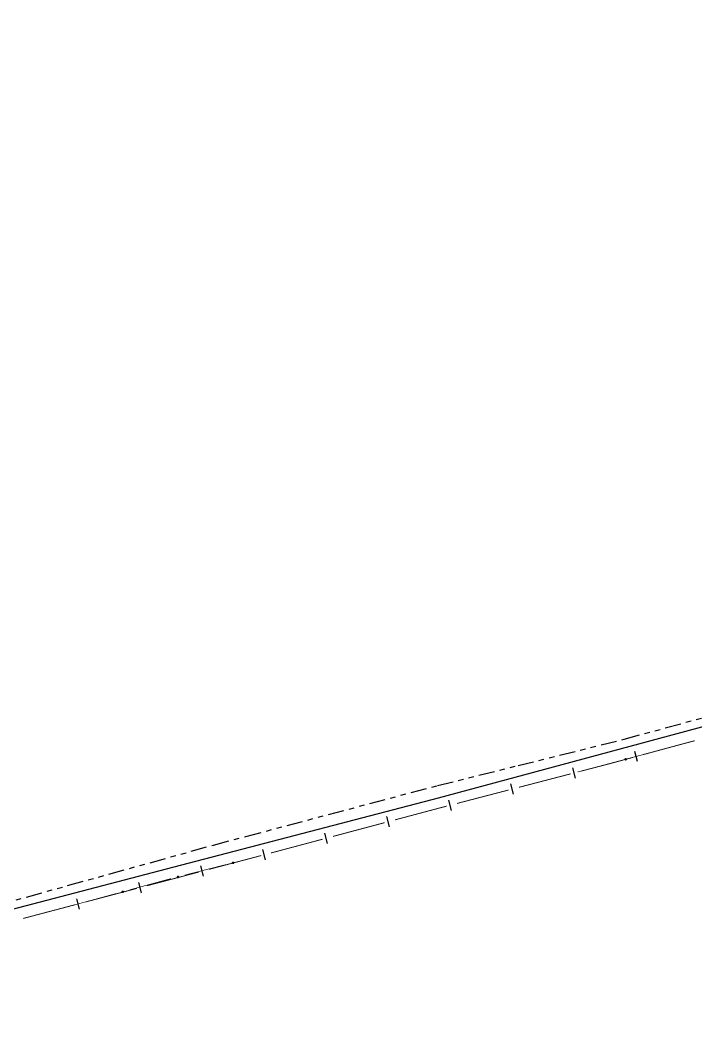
# Model space of a CAD drawing. Extents: x 208948 to 212966, y 4875285 to 4878160.
# Drawn here: x 209488.3 to 209678, y 4875288.2 to 4875570.4 of the extents above; entities that cross this region are included whole.
import ezdxf

# ---------------------------------------------------------------- set-up
doc = ezdxf.new("R2010")
doc.units = 0
doc.header["$LTSCALE"] = 1.5
doc.header["$MEASUREMENT"] = 0
doc.linetypes.add('TRACO_25', pattern=[8, 3, -1, 1, -1, 1, -1])
for name, color, linetype in [('LM-LIM-SETORES-BAIRROS', 7, 'CONTINUOUS'), ('SV-EIXO-ROD-ESTR', 7, 'CONTINUOUS'), ('SV-FX-DOM-EST', 20, 'CONTINUOUS'), ('SV-ROD-ESTADUAIS', 20, 'CONTINUOUS')]:
    doc.layers.add(name, color=color, linetype=linetype)

msp = doc.modelspace()

# ---------------------------------------------------------------- linework, layer by layer
at = {"layer": 'LM-LIM-SETORES-BAIRROS', "const_width": 0.25}
for points in [[(209673.747537, 4875367.013133), (209674.412139, 4875367.193129)], [(209674.412139, 4875367.193129), (209677.613022, 4875368.041707)], [(209663.130047, 4875364.137563), (209673.747537, 4875367.013133)], [(209645.735883, 4875359.50768), (209653.477191, 4875361.525639)], [(209653.477191, 4875361.525639), (209653.712508, 4875361.586979)], [(209653.712508, 4875361.586979), (209660.234368, 4875363.353317)], [(209628.317941, 4875354.967272), (209642.832893, 4875358.750945)], [(209610.899999, 4875350.426865), (209625.414951, 4875354.210538)], [(209593.501068, 4875345.814399), (209605.095016, 4875348.909616)], [(209605.095016, 4875348.909616), (209605.736801, 4875349.080952)], [(209605.736801, 4875349.080952), (209607.997009, 4875349.67013)], [(209576.110145, 4875341.171574), (209590.602581, 4875345.040595)], [(209558.719223, 4875336.528748), (209573.211658, 4875340.39777)], [(209541.317484, 4875331.926638), (209555.819275, 4875335.760445)], [(209523.915336, 4875327.32607), (209538.417126, 4875331.159877)], [(209506.513187, 4875322.725502), (209521.014978, 4875326.559309)], [(209489.111039, 4875318.124934), (209503.612829, 4875321.958741)]]:
    msp.add_lwpolyline(points, dxfattribs=at)
at = {"layer": 'LM-LIM-SETORES-BAIRROS'}
for points in [[(209661.591717, 4875362.166892), (209660.807471, 4875365.062572)], [(209644.178923, 4875357.551695), (209643.422189, 4875360.454685)], [(209626.760982, 4875353.011287), (209626.004247, 4875355.914278)], [(209609.34304, 4875348.47088), (209608.586305, 4875351.37387)], [(209591.955645, 4875343.849286), (209591.181841, 4875346.747773)], [(209574.564723, 4875339.206461), (209573.790919, 4875342.104948)], [(209557.169442, 4875334.565853), (209556.40268, 4875337.466211)], [(209539.767293, 4875329.965285), (209539.000532, 4875332.865643)], [(209522.365145, 4875325.364717), (209521.598383, 4875328.265075)], [(209504.962996, 4875320.764149), (209504.196235, 4875323.664507)]]:
    msp.add_lwpolyline(points, dxfattribs=at)
at = {"layer": 'SV-EIXO-ROD-ESTR', "const_width": 0.18}
for points in [[(209660.208762, 4875363.371092), (209665.040316, 4875364.65798)], [(209665.040316, 4875364.65798), (209665.721146, 4875364.839319)], [(209647.736065, 4875360.04898), (209656.343518, 4875362.341581)], [(209644.748521, 4875359.2503), (209647.646742, 4875360.025101)], [(209647.646742, 4875360.025101), (209647.736065, 4875360.04898)], [(209534.519526, 4875330.309473), (209546.144702, 4875333.285256)], [(209550.01976, 4875334.277184), (209555.832348, 4875335.765076)], [(209555.832348, 4875335.765076), (209555.972363, 4875335.800916)], [(209519.063631, 4875326.174053), (209529.675757, 4875329.069357)], [(209529.675757, 4875329.069357), (209529.688847, 4875329.072928)], [(209529.688847, 4875329.072928), (209530.644467, 4875329.317545)], [(209503.627812, 4875321.962702), (209515.204677, 4875325.121215)]]:
    msp.add_lwpolyline(points, dxfattribs=at)
at = {"layer": 'SV-EIXO-ROD-ESTR'}
for points in [[(209658.108967, 4875362.925728), (209658.132883, 4875362.968391), (209658.162161, 4875363.000167), (209658.194208, 4875363.019641), (209658.227015, 4875363.029466), (209658.261709, 4875363.035737), (209658.298084, 4875363.034342), (209658.338113, 4875363.023851), (209658.381077, 4875363.000161), (209658.411657, 4875362.968029), (209658.432431, 4875362.937631), (209658.444645, 4875362.904013), (209658.450172, 4875362.870206), (209658.447474, 4875362.83247), (209658.436446, 4875362.792009), (209658.411579, 4875362.749383), (209658.382663, 4875362.718427), (209658.35117, 4875362.700405), (209658.317294, 4875362.688339), (209658.281797, 4875362.682362), (209658.246099, 4875362.683937), (209658.20538, 4875362.695114), (209658.163634, 4875362.720214), (209658.13243, 4875362.748703), (209658.11397, 4875362.779934), (209658.102843, 4875362.813553), (209658.09613, 4875362.848275), (209658.09601, 4875362.884898), (209658.108967, 4875362.925728)], [(209547.915741, 4875333.852232), (209547.940069, 4875333.894661), (209547.969654, 4875333.926151), (209548.001889, 4875333.945313), (209548.034789, 4875333.954819), (209548.069544, 4875333.960752), (209548.105903, 4875333.959004), (209548.145828, 4875333.948125), (209548.18856, 4875333.924019), (209548.218827, 4875333.891592), (209548.239304, 4875333.860994), (209548.251192, 4875333.827258), (209548.25639, 4875333.7934), (209548.253325, 4875333.755692), (209548.241905, 4875333.715339), (209548.216626, 4875333.672957), (209548.18741, 4875333.642284), (209548.155744, 4875333.624568), (209548.121752, 4875333.612832), (209548.086199, 4875333.607199), (209548.050518, 4875333.609121), (209548.00991, 4875333.620692), (209547.968409, 4875333.646198), (209547.937483, 4875333.674988), (209547.919327, 4875333.706397), (209547.908527, 4875333.740122), (209547.902151, 4875333.774907), (209547.902387, 4875333.81153), (209547.915741, 4875333.852232)], [(209532.415506, 4875329.884521), (209532.439835, 4875329.926949), (209532.46942, 4875329.958439), (209532.501655, 4875329.977602), (209532.534555, 4875329.987107), (209532.569309, 4875329.993041), (209532.605668, 4875329.991293), (209532.645593, 4875329.980414), (209532.688326, 4875329.956308), (209532.718593, 4875329.92388), (209532.73907, 4875329.893283), (209532.750957, 4875329.859547), (209532.756156, 4875329.825688), (209532.753091, 4875329.78798), (209532.741671, 4875329.747628), (209532.716392, 4875329.705245), (209532.687175, 4875329.674572), (209532.655509, 4875329.656856), (209532.621518, 4875329.64512), (209532.585964, 4875329.639488), (209532.550283, 4875329.64141), (209532.509675, 4875329.652981), (209532.468174, 4875329.678486), (209532.437249, 4875329.707276), (209532.419093, 4875329.738685), (209532.408292, 4875329.77241), (209532.401917, 4875329.807196), (209532.402153, 4875329.843818), (209532.415506, 4875329.884521)], [(209516.966566, 4875325.716015), (209516.990223, 4875325.758821), (209517.019308, 4875325.790773), (209517.051237, 4875325.810441), (209517.083984, 4875325.820464), (209517.11864, 4875325.826944), (209517.155023, 4875325.825769), (209517.195114, 4875325.81552), (209517.238221, 4875325.79209), (209517.268995, 4875325.760143), (209517.289951, 4875325.729872), (209517.302368, 4875325.696327), (209517.3081, 4875325.662555), (209517.305629, 4875325.624803), (209517.294846, 4875325.584276), (209517.270237, 4875325.541501), (209517.241508, 4875325.510371), (209517.210125, 4875325.492159), (209517.176323, 4875325.479889), (209517.140862, 4875325.473697), (209517.105155, 4875325.475056), (209517.06437, 4875325.485987), (209517.022472, 4875325.510835), (209516.991097, 4875325.539135), (209516.972449, 4875325.570254), (209516.961118, 4875325.603804), (209516.954196, 4875325.638485), (209516.953855, 4875325.675107), (209516.966566, 4875325.716015)]]:
    msp.add_lwpolyline(points, close=True, dxfattribs=at)
for points in [[(209658.09601, 4875362.884898), (209658.381077, 4875363.000161)], [(209658.09613, 4875362.848275), (209658.411657, 4875362.968029)], [(209658.100677, 4875362.867667), (209658.391825, 4875362.983341)], [(209658.102843, 4875362.813553), (209658.432431, 4875362.937631)], [(209658.102864, 4875362.832947), (209658.416778, 4875362.953273)], [(209658.103764, 4875362.903792), (209658.356674, 4875363.009281)], [(209658.108967, 4875362.925728), (209658.338113, 4875363.023851)], [(209658.111028, 4875362.796995), (209658.437511, 4875362.917844)], [(209658.11397, 4875362.779934), (209658.444645, 4875362.904013)], [(209658.122938, 4875362.948437), (209658.31106, 4875363.026786)], [(209658.126752, 4875362.764469), (209658.444622, 4875362.885848)], [(209658.13243, 4875362.748703), (209658.450172, 4875362.870206)], [(209658.132883, 4875362.968391), (209658.298084, 4875363.034342)], [(209658.149494, 4875362.986577), (209658.271596, 4875363.031807)], [(209658.150387, 4875362.734049), (209658.444523, 4875362.849107)], [(209658.162161, 4875363.000167), (209658.261709, 4875363.035737)], [(209658.163634, 4875362.720214), (209658.447474, 4875362.83247)], [(209658.187824, 4875362.710131), (209658.43915, 4875362.810962)], [(209658.20538, 4875362.695114), (209658.436446, 4875362.792009)], [(209658.230449, 4875362.693242), (209658.416636, 4875362.768251)], [(209658.246099, 4875362.683937), (209658.411579, 4875362.749383)], [(209658.267978, 4875362.684881), (209658.391047, 4875362.731781)], [(209658.281797, 4875362.682362), (209658.382663, 4875362.718427)], [(209547.902151, 4875333.774907), (209548.218827, 4875333.891592)], [(209547.902387, 4875333.81153), (209548.18856, 4875333.924019)], [(209547.906886, 4875333.794254), (209548.199144, 4875333.907096)], [(209547.908527, 4875333.740122), (209548.239304, 4875333.860994)], [(209547.908736, 4875333.759515), (209548.223804, 4875333.876787)], [(209547.910324, 4875333.830347), (209548.164246, 4875333.933376)], [(209547.915741, 4875333.852232), (209548.145828, 4875333.948125)], [(209547.916551, 4875333.723485), (209548.244193, 4875333.841159)], [(209547.919327, 4875333.706397), (209548.251192, 4875333.827258)], [(209547.929931, 4875333.874805), (209548.118805, 4875333.951323)], [(209547.931958, 4875333.690808), (209548.250992, 4875333.809095)], [(209547.937483, 4875333.674988), (209548.25639, 4875333.7934)], [(209547.940069, 4875333.894661), (209548.105903, 4875333.959004)], [(209547.955297, 4875333.66016), (209548.250536, 4875333.772357)], [(209547.956857, 4875333.912684), (209548.079392, 4875333.956727)], [(209547.968409, 4875333.646198), (209548.253325, 4875333.755692)], [(209547.969654, 4875333.926151), (209548.069544, 4875333.960752)], [(209547.9925, 4875333.635879), (209548.244793, 4875333.734265)], [(209548.00991, 4875333.620692), (209548.241905, 4875333.715339)], [(209548.034958, 4875333.618577), (209548.221865, 4875333.691775)], [(209548.050518, 4875333.609121), (209548.216626, 4875333.672957)], [(209548.072405, 4875333.609852), (209548.195924, 4875333.655555)], [(209548.086199, 4875333.607199), (209548.18741, 4875333.642284)], [(209532.401917, 4875329.807196), (209532.718593, 4875329.92388)], [(209532.402153, 4875329.843818), (209532.688326, 4875329.956308)], [(209532.406652, 4875329.826543), (209532.698909, 4875329.939384)], [(209532.408292, 4875329.77241), (209532.73907, 4875329.893283)], [(209532.408502, 4875329.791804), (209532.72357, 4875329.909075)], [(209532.41009, 4875329.862636), (209532.664012, 4875329.965664)], [(209532.415506, 4875329.884521), (209532.645593, 4875329.980414)], [(209532.416316, 4875329.755774), (209532.743958, 4875329.873447)], [(209532.419093, 4875329.738685), (209532.750957, 4875329.859547)], [(209532.429697, 4875329.907093), (209532.618571, 4875329.983611)], [(209532.431724, 4875329.723096), (209532.750757, 4875329.841383)], [(209532.437249, 4875329.707276), (209532.756156, 4875329.825688)], [(209532.439835, 4875329.926949), (209532.605668, 4875329.991293)], [(209532.455062, 4875329.692449), (209532.750302, 4875329.804645)], [(209532.456622, 4875329.944973), (209532.579157, 4875329.989016)], [(209532.468174, 4875329.678486), (209532.753091, 4875329.78798)], [(209532.46942, 4875329.958439), (209532.569309, 4875329.993041)], [(209532.492265, 4875329.668168), (209532.744559, 4875329.766554)], [(209532.509675, 4875329.652981), (209532.741671, 4875329.747628)], [(209532.534724, 4875329.650866), (209532.721631, 4875329.724063)], [(209532.550283, 4875329.64141), (209532.716392, 4875329.705245)], [(209532.57217, 4875329.642141), (209532.695689, 4875329.687844)], [(209532.585964, 4875329.639488), (209532.687175, 4875329.674572)], [(209516.953855, 4875325.675107), (209517.238221, 4875325.79209)], [(209516.954196, 4875325.638485), (209517.268995, 4875325.760143)], [(209516.958626, 4875325.657905), (209517.24907, 4875325.775335)], [(209516.961023, 4875325.623199), (209517.274205, 4875325.745418)], [(209516.961118, 4875325.603804), (209517.289951, 4875325.729872)], [(209516.961495, 4875325.694047), (209517.213763, 4875325.801062)], [(209516.966566, 4875325.716015), (209517.195114, 4875325.81552)], [(209516.969403, 4875325.587297), (209517.295151, 4875325.710116)], [(209516.972449, 4875325.570254), (209517.302368, 4875325.696327)], [(209516.980399, 4875325.738808), (209517.168045, 4875325.818291)], [(209516.985324, 4875325.554866), (209517.302455, 4875325.678163)], [(209516.990223, 4875325.758821), (209517.155023, 4875325.825769)], [(209516.991097, 4875325.539135), (209517.3081, 4875325.662555)], [(209517.006724, 4875325.777107), (209517.128551, 4875325.823074)], [(209517.009142, 4875325.52459), (209517.302578, 4875325.641422)], [(209517.019308, 4875325.790773), (209517.11864, 4875325.826944)], [(209517.022472, 4875325.510835), (209517.305629, 4875325.624803)], [(209517.046723, 4875325.500897), (209517.297435, 4875325.603245)], [(209517.06437, 4875325.485987), (209517.294846, 4875325.584276)], [(209517.089449, 4875325.484266), (209517.27518, 4875325.560398)], [(209517.105155, 4875325.475056), (209517.270237, 4875325.541501)], [(209517.127028, 4875325.476132), (209517.249812, 4875325.523775)], [(209517.140862, 4875325.473697), (209517.241508, 4875325.510371)]]:
    msp.add_lwpolyline(points, dxfattribs=at)
at = {"layer": 'SV-FX-DOM-EST', "linetype": 'TRACO_25'}
msp.add_polyline3d([(209448.606007, 4875313.416373, 8.06237), (209478.488723, 4875320.939554, 8.660933), (209542.535632, 4875338.730346, 8.82055), (209551.625993, 4875341.148438, 8.82055), (209605.43218, 4875355.46122, 8.710814), (209628.046226, 4875361.079993, 8.710814), (209657.797339, 4875368.472069, 8.640981), (209705.612432, 4875381.552687, 7.81297), (209718.473807, 4875385.007065, 7.81297), (209763.548512, 4875397.113473, 7.633401), (209809.653215, 4875409.074154, 7.264287), (209870.149363, 4875424.695058, 7.084719), (209924.965089, 4875439.335812, 6.526061), (209988.741737, 4875456.326696, 5.777857), (210030.135938, 4875466.997317, 5.777857)], dxfattribs=at)
at = {"layer": 'SV-ROD-ESTADUAIS', "linetype": 'Continuous'}
msp.add_polyline3d([(210434.19311, 4875570.447465, 10.0675), (210430.510434, 4875569.479685, 10.0675), (210376.421424, 4875555.006617, 9.221705), (210259.547148, 4875524.465916, 8.097182), (210196.482804, 4875507.925353, 6.713154), (210192.497563, 4875506.880101, 6.713154), (210151.284057, 4875495.968856, 6.501705), (210135.135943, 4875492.019159, 5.907546), (210069.479163, 4875474.728223, 5.827737), (210010.763071, 4875459.177397, 5.807786), (209950.90691, 4875443.476536, 6.156947), (209935.718028, 4875439.453169, 6.156947), (209930.920457, 4875438.213348, 6.156947), (209883.139866, 4875425.485588, 6.316564), (209816.272973, 4875407.91463, 7.683281), (209750.54616, 4875390.523703, 8.142179), (209680.988986, 4875372.232708, 8.491341), (209605.65104, 4875351.871702, 8.720789), (209529.233223, 4875331.980582, 8.850478), (209462.016311, 4875314.369612, 8.271868), (209394.569254, 4875296.318688, 8.271868), (209363.936946, 4875288.23238, 8.271868)], dxfattribs=at)

doc.saveas('drawing.dxf')
